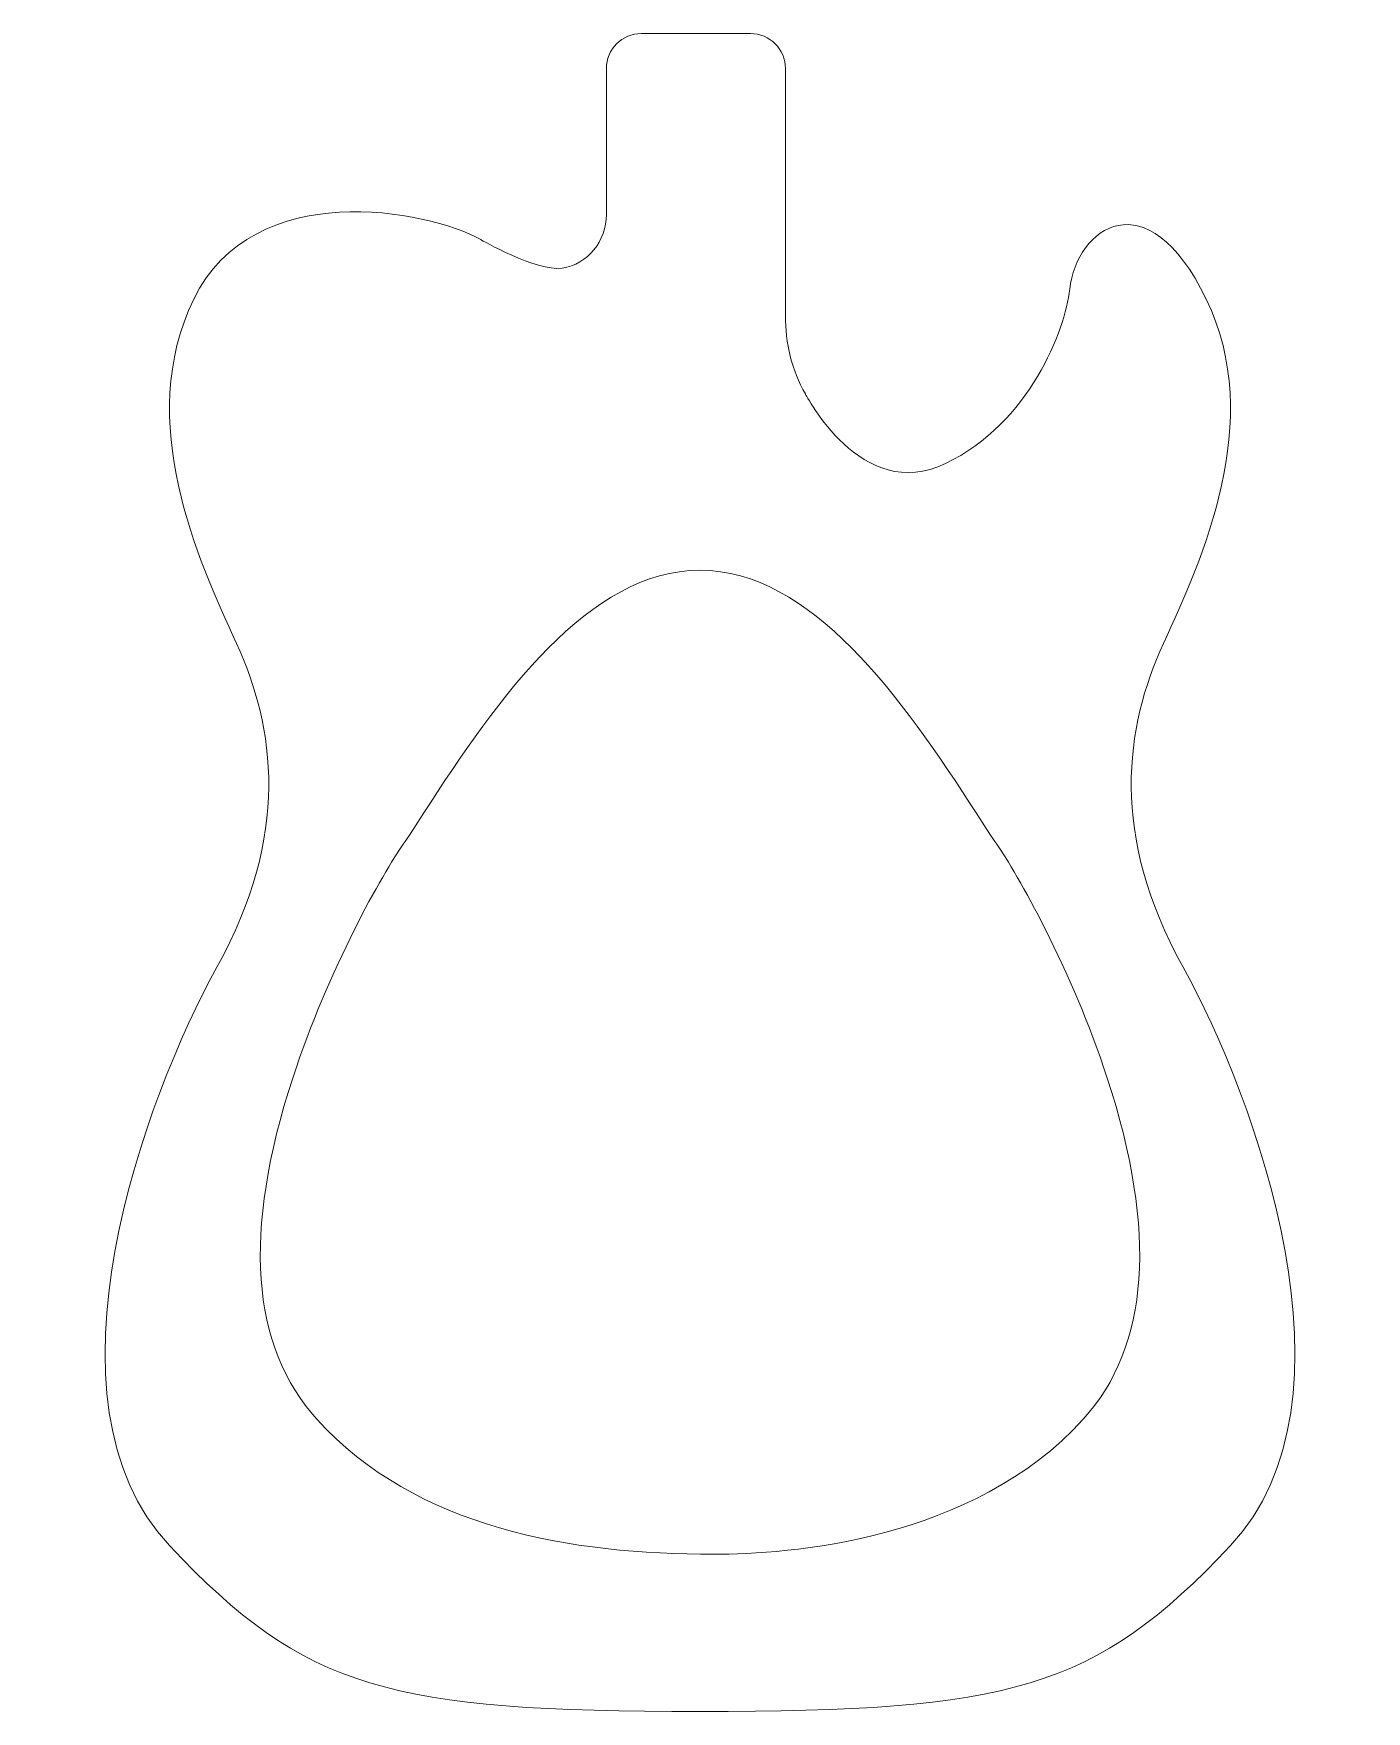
# Model space of a CAD drawing. Header units: inches. Extents: x 0.2 to 22.1, y -27.7 to -22.
# Drawn here: x 13.02 to 17.52, y -27.7 to -22.04 of the extents above; entities that cross this region are included whole.
import ezdxf

# ---------------------------------------------------------------- set-up
doc = ezdxf.new("R2010")
doc.units = ezdxf.units.IN
doc.header["$MEASUREMENT"] = 0
doc.layers.add('_U+0421_U+043B_U+043E_U+0439 1', color=7, linetype='Continuous')

msp = doc.modelspace()

# ---------------------------------------------------------------- linework, layer by layer
at = {"layer": '_U+0421_U+043B_U+043E_U+0439 1', "color": 1, "lineweight": 9, "true_color": 0xff0000}
for points, knots in [([(16.9002, -25.1899), (16.6535, -24.7444), (16.7047, -24.3841), (16.835, -24.0997), (16.9654, -23.8153), (17.1795, -23.3508), (16.9793, -22.9384), (16.7792, -22.526), (16.5421, -22.6986), (16.5185, -22.9052), (16.5028, -23.0437), (16.3835, -23.3555), (16.0996, -23.493), (15.8157, -23.6305), (15.6266, -23.2577), (15.6266, -23.2577), (15.6266, -23.2577), (15.6266, -23.2577), (15.6266, -23.2577), (15.5807, -23.1798), (15.5594, -23.0846), (15.5594, -22.9942), (15.5594, -22.9942), (15.5594, -22.1608), (15.5594, -22.1608), (15.5594, -22.0955), (15.5064, -22.0426), (15.4411, -22.0426), (15.4411, -22.0426), (15.0734, -22.0426), (15.0734, -22.0426), (15.0081, -22.0426), (14.9551, -22.0955), (14.9551, -22.1608), (14.9551, -22.1608), (14.9551, -22.6533), (14.9551, -22.6533), (14.9551, -22.7416), (14.893, -22.821), (14.8057, -22.8337), (14.7194, -22.8463), (14.5312, -22.7377), (14.5312, -22.7377), (14.3506, -22.6359), (13.7631, -22.526), (13.5629, -22.9384), (13.3628, -23.3508), (13.5769, -23.8153), (13.7072, -24.0997), (13.8375, -24.3841), (13.8887, -24.7444), (13.6421, -25.1899), (13.3954, -25.6355), (13.0224, -26.6546), (13.4812, -27.1428), (13.94, -27.631), (14.2285, -27.7021), (15.2711, -27.7021), (16.3137, -27.7021), (16.6023, -27.631), (17.0611, -27.1428), (17.5199, -26.6546), (17.1469, -25.6355), (16.9002, -25.1899)], [0, 0, 0, 0, 1, 1, 1, 2, 2, 2, 3, 3, 3, 4, 4, 4, 5, 5, 5, 6, 6, 6, 7, 7, 7, 8, 8, 8, 9, 9, 9, 10, 10, 10, 11, 11, 11, 12, 12, 12, 13, 13, 13, 14, 14, 14, 15, 15, 15, 16, 16, 16, 17, 17, 17, 18, 18, 18, 19, 19, 19, 20, 20, 20, 21, 21, 21, 21]), ([(16.5644, -26.7164), (16.1908, -27.1276), (15.5685, -27.172), (15.3183, -27.172), (14.839, -27.172), (14.3135, -27.0859), (13.9779, -26.7164), (13.755, -26.4711), (13.7277, -26.0841), (13.8968, -25.5663), (14.0169, -25.1984), (14.2033, -24.8702), (14.2699, -24.7769), (14.2853, -24.7554), (14.3094, -24.7179), (14.3373, -24.6746), (14.5931, -24.277), (14.8973, -23.8528), (15.2711, -23.8528), (15.645, -23.8528), (15.9492, -24.277), (16.205, -24.6746), (16.2329, -24.7179), (16.257, -24.7554), (16.2724, -24.7769), (16.3389, -24.8702), (16.5253, -25.1984), (16.6455, -25.5663), (16.8146, -26.0841), (16.7873, -26.4711), (16.5644, -26.7164)], [0, 0, 0, 0, 1, 1, 1, 2, 2, 2, 3, 3, 3, 4, 4, 4, 5, 5, 5, 6, 6, 6, 7, 7, 7, 8, 8, 8, 9, 9, 9, 10, 10, 10, 10])]:
    msp.add_open_spline(points, degree=3, knots=knots, dxfattribs=at)

doc.saveas('drawing.dxf')
